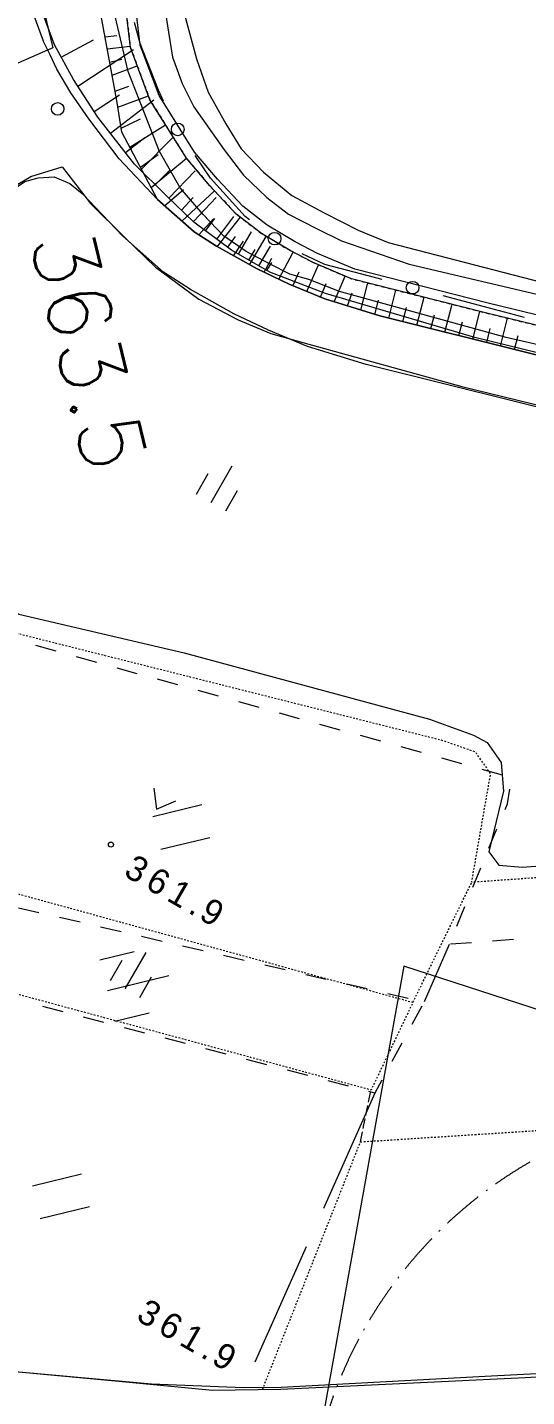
# Model space of a CAD drawing. Header units: millimetres. Extents: x -256476 to 341554, y -216330 to 457415.
# Drawn here: x -112751 to -83126, y 206753 to 288058 of the extents above; entities that cross this region are included whole.
import ezdxf

# ---------------------------------------------------------------- set-up
doc = ezdxf.new("R2010")
doc.units = ezdxf.units.MM
doc.header["$LTSCALE"] = 400
for name, pattern in [('561019', [1, 0.5, -0.5]), ('56301', [0.5, 0.25, -0.25]), ('56302', [2, 1.5, -0.5]), ('SXF_一点短鎖線', [9.25, 6, -1.5, 0.25, -1.5])]:
    doc.linetypes.add(name, pattern=pattern)
for name, color, linetype, lineweight in [('D-BGD', 7, 'Continuous', 13), ('D-BMK', 2, 'SXF_一点短鎖線', 13), ('D-BMK-OTRS', 7, 'Continuous', 13), ('●予備設計_LP横断', 7, 'Continuous', 13)]:
    doc.layers.add(name, color=color, linetype=linetype, lineweight=lineweight)
doc.styles.add('BIGFONT', font='txt', dxfattribs={"height": 0.2, "bigfont": 'BIGFONT'})
doc.styles.add('Style-WORKING', font='WORKING.shx')
doc.linetypes.add('56130', pattern='A,1,-0.375,[44,dgnlstyle-dm500.shx,S=0.0012,R=0,X=0,Y=0],-0.375', length=1.75)

# ---------------------------------------------------------------- blocks, each defined once
blk = doc.blocks.new('M6313')
at = {"layer": '●予備設計_LP横断', "linetype": 'Continuous', "lineweight": 9, "flags": 128}
blk.add_lwpolyline([(-0.75, 0), (0, -1), (0.75, 0)], dxfattribs=at)
blk = doc.blocks.new('M6334')
at = {"layer": '●予備設計_LP横断', "linetype": 'Continuous', "lineweight": 9}
for p, q in [((0, -1.25), (0, 1.25)), ((-1, -1.25), (-1, 0.15)), ((1, -1.25), (1, 0.15))]:
    blk.add_line(p, q, dxfattribs=at)
blk = doc.blocks.new('M7312')
at = {"layer": '●予備設計_LP横断', "linetype": 'Continuous', "lineweight": 20}
blk.add_circle((0, -0.001), 0.15, dxfattribs=at)

msp = doc.modelspace()

# ---------------------------------------------------------------- linework, layer by layer
at = {"layer": 'D-BGD', "linetype": 'Continuous'}
for p, q in [((-110744.8, 286293.7), (-108830.9, 287315.8)), ((-108145.5, 287497.6), (-107439.1, 287580.5)), ((-109765.7, 284565.9), (-106458.3, 286747.9)), ((-108010.7, 286777.1), (-106647.5, 286937)), ((-107864.7, 285996.6), (-107152, 286175.5)), ((-107718.6, 285216.1), (-106231.1, 285772)), ((-107541, 284266.6), (-106722.7, 284573.6)), ((-108782.2, 283066.3), (-107291.2, 284054.7)), ((-107375.3, 283315.1), (-105565.7, 283991.3)), ((-107818, 281773.8), (-105252.9, 283748.1)), ((-107182.3, 282080.9), (-106042.1, 282632.8)), ((-106673.9, 280951.5), (-104553.7, 282273.2)), ((-106930.3, 280629.2), (-105777, 281511.9)), ((-106046.1, 279578.9), (-104118.6, 281527.5)), ((-106038.9, 279751.3), (-104986.8, 280515.8)), ((-105403.8, 278551.2), (-103315.8, 280287.5)), ((-105160.3, 278712.1), (-104284.8, 279593)), ((-104359.8, 277917.5), (-102800.2, 279547)), ((-104609, 277464.2), (-103488.6, 278439.4)), ((-103583.7, 276558.8), (-101651.3, 278360.2)), ((-103612.4, 277211), (-102911, 277949.7)), ((-102899.7, 276524.5), (-101544.1, 277959.9)), ((-102577.2, 275736.8), (-101707.3, 276685.9)), ((-102174.3, 275980.7), (-101625.4, 276714.8)), ((-101504.5, 275480.3), (-100503.8, 276819.8)), ((-101479.9, 275035.5), (-100114.3, 276788.9)), ((-100864.4, 275008.6), (-100397.7, 275640)), ((-100225.5, 274595.2), (-99454.3, 275916.7)), ((-99571.6, 273966.9), (-98577.8, 275646.7)), ((-100525.8, 274501.2), (-99935.9, 275359.5)), ((-99601.2, 274236.4), (-99242.4, 274860.6)), ((-99011.7, 273897.5), (-98325.3, 275071.6)), ((-98707.5, 273517.9), (-98241, 274357.7)), ((-98534.9, 273623.4), (-98252.1, 274095.2)), ((-97827.6, 273099.4), (-96987, 274717.8)), ((-97000.4, 272720.1), (-96614.2, 273538.8)), ((-96159.1, 272372.5), (-95483.2, 273965.4)), ((-94542.1, 271762.7), (-93893.7, 273291)), ((-95359.7, 272042.3), (-95019.5, 272847.9)), ((-92953.5, 271270.2), (-92543.6, 272882.1)), ((-91301.7, 270791.1), (-90877.7, 272458.5)), ((-93747.8, 271516.5), (-93483.2, 272301.5)), ((-92131.8, 271015.5), (-91919.1, 271850.5)), ((-89632.3, 270375.1), (-89210.3, 272034.5)), ((-87970.9, 269961.2), (-87551, 271612.5)), ((-90467, 270583.1), (-90255.5, 271414.8)), ((-88801.6, 270168.1), (-88591.1, 270995.8)), ((-86317.6, 269549.2), (-85899.7, 271192.6)), ((-84667, 269137.9), (-84264.5, 270790.7)), ((-87144.3, 269755.2), (-86934.8, 270578.9)), ((-85492.3, 269343.6), (-85287.2, 270167.6)), ((-83837.3, 268931.2), (-83635.5, 269759.8)), ((-111043.2, 251017.9, 363033), (-112247.6, 251352.6, 363059)), ((-108635.3, 250348.9, 362981), (-109839.7, 250683.6, 363007)), ((-106227.4, 249679.9, 362929), (-107430.9, 250014.1, 362955)), ((-103818.6, 249010.4, 362877), (-105023, 249345.2, 362903)), ((-101410.2, 248342.3, 362825), (-102614.6, 248677.1, 362851)), ((-99002.2, 247673.3, 362773), (-100205.8, 248007.6, 362799)), ((-96593.4, 247003.9, 362721), (-97797.8, 247338.6, 362747)), ((-94185.5, 246334.9, 362669), (-95389.9, 246669.6, 362695)), ((-91777.1, 245666.8, 362617), (-92981.5, 246001.5, 362643)), ((-89369.2, 244997.8, 362565), (-90572.7, 245332, 362591)), ((-86960.4, 244328.3, 362514), (-88164.8, 244663, 362540)), ((-84552.5, 243659.3, 362462), (-85756.9, 243994.1, 362488)), ((-105310.9, 241199), (-102396.5, 241906.8)), ((-104838.8, 239255.2), (-101924.4, 239962.9)), ((-85359.6, 239313.5, 362563), (-84883.1, 240467.5, 362505)), ((-86314, 237005, 362679), (-85836.1, 238159.4, 362621)), ((-113281.3, 235784.9, 362807), (-112063.1, 235502.2, 362806)), ((-87267, 234696.9, 362795), (-86790.5, 235850.9, 362737)), ((-110845.8, 235220, 362806), (-109627.7, 234937.3, 362806)), ((-108410.9, 234654.3, 362805), (-107192.7, 234371.6, 362805)), ((-105975.4, 234089.4, 362805), (-104757.2, 233806.7, 362804)), ((-103539.9, 233524.6, 362804), (-102322.2, 233241, 362804)), ((-87716.8, 233609.4, 362850), (-89205.2, 230197.3, 362800)), ((-86399, 233706.6, 362847), (-87645.7, 233614.7, 362850)), ((-83904.8, 233890, 362843), (-85151.5, 233798.1, 362845)), ((-108449.3, 232697.1), (-106409.2, 233192.3)), ((-101104.9, 232958.8, 362803), (-99886.7, 232676.1, 362803)), ((-108007.3, 230875.5), (-104363.1, 231761.3)), ((-98669.4, 232394, 362803), (-97451.3, 232111.3, 362802)), ((-96234.5, 231828.2, 362802), (-95016.3, 231545.6, 362802)), ((-93799, 231263.4, 362801), (-92580.8, 230980.7, 362801)), ((-91363.5, 230698.5, 362801), (-90145.8, 230415, 362800)), ((-110627.6, 229610, 362746), (-111836.6, 229926.6, 362748)), ((-108208.1, 228977, 362744), (-109417.2, 229293.7, 362745)), ((-107564.9, 229052.6), (-105524.3, 229548.6)), ((-89339.8, 229947, 362797), (-89933.3, 228846.4, 362783)), ((-105789.6, 228344.6, 362742), (-106998.6, 228661.3, 362743)), ((-103371, 227712.2, 362740), (-104580, 228028.9, 362741)), ((-90525.4, 227746.1, 362768), (-91118.3, 226646.3, 362754)), ((-100952.5, 227079.8, 362738), (-102161.5, 227396.4, 362739)), ((-98533.9, 226447.4, 362736), (-99742.9, 226764, 362737)), ((-96115.3, 225815, 362734), (-97324.9, 226130.7, 362735)), ((-93696.8, 225182.5, 362731), (-94906.3, 225498.3, 362732)), ((-92127.7, 224772, 362730), (-95183.8, 217924.1, 362824)), ((-112457.9, 219274.2), (-109543.5, 219981.9)), ((-111985.8, 217330.3), (-109071.4, 218038.1)), ((-96202.2, 215640.8, 362855), (-99258.8, 208792.1, 362949))]:
    msp.add_line(p, q, dxfattribs=at)
at = {"layer": 'D-BGD', "linetype": '56130', "flags": 128}
msp.add_lwpolyline([(58379.4, 270147.9), (58449, 271876.1), (58524, 273760.4), (58599.8, 275644.2), (58623, 276228.3), (59574, 328923.1), (49789.3, 330293.6), (36341, 332177.1), (19682.4, 334096.2), (-5354.5, 337434.4), (-25947.3, 340415.3), (-46226.4, 343867.6), (-62203.3, 346023.5), (-89574.2, 349699.8), (-98069.4, 324169.3), (-102805, 308488.3), (-104165.4, 302561.9), (-104201.4, 296038), (-103433.3, 288825.8), (-102724.3, 286188.7), (-102016.5, 284207.4), (-100972, 282338.2), (-100060.3, 280852.2), (-98736, 279451.9), (-97065, 278072.8), (-95137.5, 277045.6), (-93131.2, 276025), (-91349.2, 275292.5), (-76513, 271437), (-75280.4, 271117.2), (-62189.2, 268092.8), (-46835.3, 263980.2), (-40178.3, 262149.1), (-39807.8, 261886.5), (-35673.6, 258963.4), (-18684.4, 253698.5), (-13172.4, 251374.4), (-6970.6, 247415), (1141.4, 242107.4), (6161.8, 239431.5), (9973.1, 237712.5), (12830.5, 236422.9), (15143.4, 235520.3), (17293, 234815.2), (21388.1, 233471.7), (30968.2, 231749.3), (41187.5, 229710.3), (57298.8, 226530.2), (57430, 234060.5), (57852.6, 258190.9), (57924, 258941.1), (58094.5, 260726.6), (58264.6, 262513.5), (58420.5, 264147.2)], dxfattribs=at)
at = {"layer": 'D-BGD', "linetype": 'Continuous', "flags": 128}
for points in [[(-106503, 346931), (-106556, 346628.1), (-108849.5, 333510), (-109489.5, 329426.8), (-110945.9, 320128.8), (-112483.1, 311021.3), (-112741.5, 309488.1), (-114143.2, 301655.8), (-114162, 298896.1), (-113976.6, 295919.7), (-113519, 292686.6), (-112715.7, 289743.8), (-111817.3, 287257.3)], [(-40665.3, 259148.6), (-41339.5, 260267.4), (-64162.9, 266513.3), (-85410.8, 271687.5), (-93316.6, 273697.8), (-95529.3, 274636.3), (-96866.8, 275331.3), (-98530.7, 276315.4), (-99972, 277438), (-101469.7, 279046.4), (-102830.2, 280642.7), (-104936, 284020.5), (-106050.9, 287005.1), (-106529.6, 291078.5), (-106734.9, 297012.1), (-108023.4, 299977.8)], [(-41179.3, 258838.5), (-41730, 259752.6), (-64313.6, 265932.1), (-85555.3, 271105), (-93508.4, 273127.5), (-95784.8, 274093.4), (-97158, 274806.7), (-98868.3, 275818.6), (-100378.1, 276994.4), (-101918.5, 278646.9), (-103315.8, 280287.5), (-105477.3, 283754.9), (-106638.8, 286863.2), (-107128.1, 291032.7), (-107335, 296991.5), (-108269.3, 299114.5), (-108369.4, 298763.7)], [(-41936.2, 258286.2), (-45002.9, 259173.6), (-56882.9, 262459), (-70206, 265533.6), (-82868.5, 268689.8), (-91844, 270926.2), (-95106.9, 271937.8), (-97225.5, 272813.1), (-99119.6, 273713.8), (-101525.3, 275060.9), (-102854.5, 275914.9), (-105021.2, 277828.2), (-107144.8, 281841.3), (-107438.4, 283718.4), (-108438.5, 289063.8), (-108704, 294740.2)], [(-107308.1, 280256.9), (-109099.2, 282637.2), (-110174.5, 284167.6), (-110998.1, 285582.2), (-111407.2, 286419.5), (-111817.3, 287257.3)], [(-107308.1, 280256.9), (-105021.2, 277828.2), (-102854.5, 275914.9), (-101525.3, 275060.9), (-99119.6, 273713.8), (-97225.5, 272813.1), (-95106.9, 271937.8), (-91844, 270926.2), (-82868.5, 268689.8), (-70206, 265533.6), (-56882.9, 262459), (-45002.9, 259173.6), (-36177.1, 256620.7), (-27817.7, 253912.5), (-23571.4, 252494.8), (-19188.2, 250640.8), (-14775.7, 248444.7), (-9862, 245808.2), (-4906.2, 242660.8), (1132.1, 238778.1), (4309.7, 236777.4), (7421.8, 235090.1)], [(-115602.9, 276475.7), (-114098, 278104.4), (-112901.6, 278897.6), (-112120.5, 279132.7), (-111157.3, 279189.1), (-110230.6, 278792.6), (-109491.9, 278199.6)], [(-39265.9, 254391.4), (-45819.3, 256286.4), (-57620.4, 259550.7), (-70906.8, 262616.8), (-83595, 265778.6), (-92651.6, 268036.3), (-96125.3, 269112.5), (-98443.5, 270070.2), (-100497.5, 271047.8), (-103070.6, 272488.9), (-104668.1, 273514.4), (-107110, 275671.2), (-109491.9, 278199.6)], [(-126664, 209527.2), (-120449.2, 208913.4), (-115204.4, 208395.9), (-106915.6, 207625.7), (-101757.5, 207144.1), (-97712.2, 207192.5), (-83219.8, 207882), (-80572.3, 208037.2), (-66869.7, 208841.5), (-52258.4, 209741.7), (-39570, 210184.3), (-28710.9, 210992.2)]]:
    msp.add_lwpolyline(points, dxfattribs=at)
at = {"layer": 'D-BGD', "linetype": '561019', "flags": 128}
msp.add_lwpolyline([(-108704, 294740.2), (-108140.1, 294846.3), (-107266.5, 295009.7), (-107128.1, 291032.7), (-106638.8, 286863.2), (-105477.3, 283754.9), (-103315.8, 280287.5), (-101918.5, 278646.9), (-100378.1, 276994.4), (-98868.3, 275818.6), (-97158, 274806.7), (-95784.8, 274093.4), (-93508.4, 273127.5), (-85555.3, 271105), (-64313.6, 265932.1), (-41730, 259752.6), (-41179.3, 258838.5), (-41677.9, 258474.6), (-41936.2, 258286.2)], dxfattribs=at)
at = {"layer": 'D-BGD', "linetype": 'Continuous', "flags": 128}
for points, elevation in [([(-68333, 265988.7), (-84340.1, 269637.2), (-94223.2, 272373.4), (-96057, 273078), (-97172.2, 273399.5), (-98342.8, 273991.7), (-99760, 274742.8), (-101118, 275679.2), (-102322.7, 276948.4), (-103679.4, 278533.3), (-104918.2, 280680.3), (-106763.4, 285428.4), (-107998.5, 290678.3)], 362000), ([(-111987.9, 289994.5), (-111237.8, 286844.7), (-114610.8, 285377.4), (-117217.6, 288698.2)], 363000), ([(-104685.4, 289798.1), (-104379.3, 287780.2), (-104146, 286283.8), (-103563, 284729.5), (-102871.8, 283341.4), (-101069, 280793), (-99920.8, 279274.9), (-98544.5, 277958.9), (-97255, 276969.7), (-95602.4, 276106.3), (-94108.3, 275392.8), (-90104.2, 273999), (-80839.3, 271826.8)], 362000), ([(-116155.9, 283594.2), (-116580.3, 282651.3), (-116514.9, 280485.6), (-115621.5, 276395.2), (-115411.8, 275293.1), (-114971.7, 273408), (-115123.1, 272151.3), (-115320.1, 271212.6), (-116831.6, 260781.3), (-117124.2, 258267.7), (-116868.8, 256803.7), (-116313.2, 255548.9), (-115234.2, 254335.8), (-113265.9, 253209), (-103451.9, 250910.5), (-88880.5, 246977.6), (-86274.5, 246033.3), (-85465.1, 245599.2), (-84640.2, 244415.7), (-84505.2, 242700.2), (-85371.2, 239098.7), (-84777.7, 238319.2), (-83369.6, 238182.3), (-62694.6, 239752.8)], 362000)]:
    msp.add_lwpolyline(points, dxfattribs=dict(at, elevation=elevation))
at = {"layer": 'D-BGD', "linetype": 'Continuous', "extrusion": (-0.003746, -0.021018, 0.999772), "elevation": 356403.2}
msp.add_lwpolyline([(-146572.3, 262542.7), (-146844.9, 262680.1), (-149283.7, 264556.9), (-150402.5, 265724.8)], dxfattribs=at)
at = {"layer": 'D-BGD', "linetype": 'Continuous', "extrusion": (0.000768392, -0.023677, 0.999719), "elevation": 355208.2}
msp.add_lwpolyline([(-82795, 284406.8), (-86172.4, 285419.9), (-87482.1, 286095.3)], dxfattribs=at)
at = {"layer": 'D-BGD', "linetype": 'Continuous', "extrusion": (0.255814, 0.96414, 0.070669), "elevation": 265400.7}
msp.add_lwpolyline([(149917.7, 343934.2), (152065.7, 343904.1), (154917.6, 343924.1)], dxfattribs=at)
at = {"layer": 'D-BGD', "linetype": '56301', "flags": 128}
for points in [[(-35980.2, 241831.2), (-49705.1, 239842.4), (-86384.7, 237291.3), (-85606.5, 241755.3), (-85258.7, 243747), (-85906.7, 244668.5), (-86152, 245018.2), (-86686.3, 245206.5), (-88094, 245703.2), (-94828.4, 247397.6), (-115495.2, 252597.6), (-122468.7, 254247.3)], [(-89871.4, 230166.1), (-89818.5, 230274.1), (-86384.7, 237291.3)], [(-98800.2, 207180.1), (-92984.2, 221881.3), (-55334.6, 224295.8), (-48037.6, 225045), (-31304.7, 226762.7)]]:
    msp.add_lwpolyline(points, dxfattribs=at)
at = {"layer": 'D-BGD', "linetype": 'Continuous', "extrusion": (0.246189, -0.052905, 0.967777), "elevation": 317205.2}
msp.add_lwpolyline([(218494.6, 220258.5), (218855.9, 220191), (219736.8, 220234.7)], dxfattribs=at)
at = {"layer": 'D-BGD', "linetype": 'Continuous', "extrusion": (-0.002951, -0.011343, 0.999931), "elevation": 360427.4}
msp.add_lwpolyline([(-90640.1, 229648.1), (-91056.9, 228874.8), (-91416.1, 228968.3)], dxfattribs=at)
at = {"layer": 'D-BGD', "linetype": '56302', "flags": 128}
msp.add_lwpolyline([(-92984.2, 221881.3), (-92780.4, 222881.8), (-92357, 224956.9)], dxfattribs=at)
at = {"layer": 'D-BGD', "linetype": 'Continuous'}
for points in [[(-98361.5, 273523.7, 362950), (-100641.6, 274834.4, 362980), (-102878.7, 276500.9, 363010), (-104516.9, 278065.5, 363040), (-106388.8, 279925.8, 363070), (-108568.4, 282735.8, 363220), (-110025.1, 284957.2, 363700), (-111141.1, 287029, 363730), (-112137.8, 289689.6, 363780), (-107803.5, 295745.1, 362120)], [(8244.5, 235186.9, 362840), (5376.6, 236558.6, 362870), (1813.2, 238526.2, 362910), (-1622.1, 240696.9, 362960), (-9966.5, 245804.9, 362790), (-14190, 248209.5, 362840), (-17444.4, 249791.8, 362880), (-20500.6, 251237.2, 362910), (-23139.9, 252304.4, 362930), (-29695.5, 254584.7, 362990), (-43302.6, 258784.5, 362820), (-56622.3, 262380.7, 362920), (-69629.1, 265578, 363010), (-86201, 269636.5, 362850), (-95057.9, 272247.7, 362920), (-98361.5, 273523.7, 362950), (-100641.6, 274834.4, 362980), (-102878.7, 276500.9, 363010), (-104516.9, 278065.5, 363040), (-106388.8, 279925.8, 363070), (-108568.4, 282735.8, 363220), (-110025.1, 284957.2, 363700), (-111141.1, 287029, 363730), (-112137.8, 289689.6, 363780)], [(-104673.1, 283673.2, 362050), (-104977.3, 284327.9, 362060), (-106065.4, 287110.3, 361980), (-106401.2, 288354.1, 361932)], [(-116273.8, 275792.1, 363310), (-113315.5, 278751.5, 363350), (-112550.3, 279199.8, 363350), (-110689.5, 279768.1, 363170)], [(-110689.5, 279768.1, 363170), (-109014.4, 277605.6, 363070), (-106951.9, 275555, 363040), (-105144.2, 273823.8, 363010), (-102576.6, 271909.6, 362980), (-100246.6, 270685.6, 362920), (-98300.1, 269878.2, 362920), (-96413.6, 269347.5, 362920), (-86978.7, 266738.5, 362850), (-70344.8, 262667.5, 363010), (-57368.9, 259476.5, 362920), (-44142.2, 255899.1, 362820), (-39428.9, 254447, 362880)], [(-25719.7, 211456.3, 363060), (-27746.4, 210960.3, 363070), (-85592.9, 207947.3, 362940), (-97694.2, 207302.2, 362970), (-99935.6, 207275.6, 362970), (-105378.9, 207497.9, 362990), (-129224.1, 209658.5, 362880), (-131205.3, 210024.5, 362910)]]:
    msp.add_polyline3d(points, dxfattribs=at)
for centre in [(-110954.9, 283219.4, 363540), (-103831.1, 282001.9, 362023.9), (-98079.3, 275512.2, 361905.9), (-89888.6, 272601.1, 361832.7)]:
    msp.add_circle(centre, 375, dxfattribs=at)
at = {"layer": 'D-BGD', "linetype": '56301'}
msp.add_3dface([(-125245.8, 239890.5), (-89871.4, 230166.1), (-92357, 224956.9), (-126754.5, 234280)], dxfattribs=at)
at = {"layer": 'D-BMK'}
msp.add_lwpolyline([(72224.1, 195276.4), (39417, 195276.4, -0.0787115), (8511.6, 200171.9), (-61503.2, 222924.2, 0.4549504), (-95778.4, 202391.2), (-104408.9, 154181.2, 0.038936), (-105950.7, 138707), (-109849.7, -42807.7)], format="xyb", dxfattribs=at)
at = {"layer": 'D-BMK-OTRS', "color": 7, "linetype": 'Continuous', "lineweight": 13}
for p, q in [((-90420.4, 232321.2), (-95778.4, 202391.2)), ((-61503.2, 222924.2), (-90420.4, 232321.2))]:
    msp.add_line(p, q, dxfattribs=at)

# ---------------------------------------------------------------- block references
at = {"layer": 'D-BGD', "linetype": 'Continuous', "lineweight": 9, "xscale": 1000, "yscale": 1000, "zscale": 1000, "rotation": 330.1091246385173}
for name, p in [('M6334', (-101221.8, 260934.5)), ('M6313', (-104589.7, 242510)), ('M6334', (-106326.9, 232041.1))]:
    msp.add_blockref(name, p, dxfattribs=at)
at = {"layer": 'D-BGD', "linetype": 'Continuous', "lineweight": 20, "xscale": 1000, "yscale": 1000, "zscale": 1000, "rotation": 330.1091246385173}
msp.add_blockref('M7312', (-107795.6, 239529.1, 361930), dxfattribs=at)

# ---------------------------------------------------------------- texts
at = {"layer": 'D-BGD', "linetype": 'Continuous', "style": 'BIGFONT'}
msp.add_text('363.5', height=3750, rotation=283.669421, dxfattribs=at).set_placement((-112637.2, 275468.8))
at = {"layer": 'D-BGD', "linetype": 'Continuous', "char_height": 1500, "attachment_point": 7, "rotation": 330.109125, "line_spacing_factor": 0.722892, "style": 'Style-WORKING'}
for insert in [(-107116.1, 237701.3, 361930), (-106373.8, 211318.6)]:
    msp.add_mtext('\\T1.319;361.9', dxfattribs=dict(at, insert=insert))

doc.saveas('drawing.dxf')
